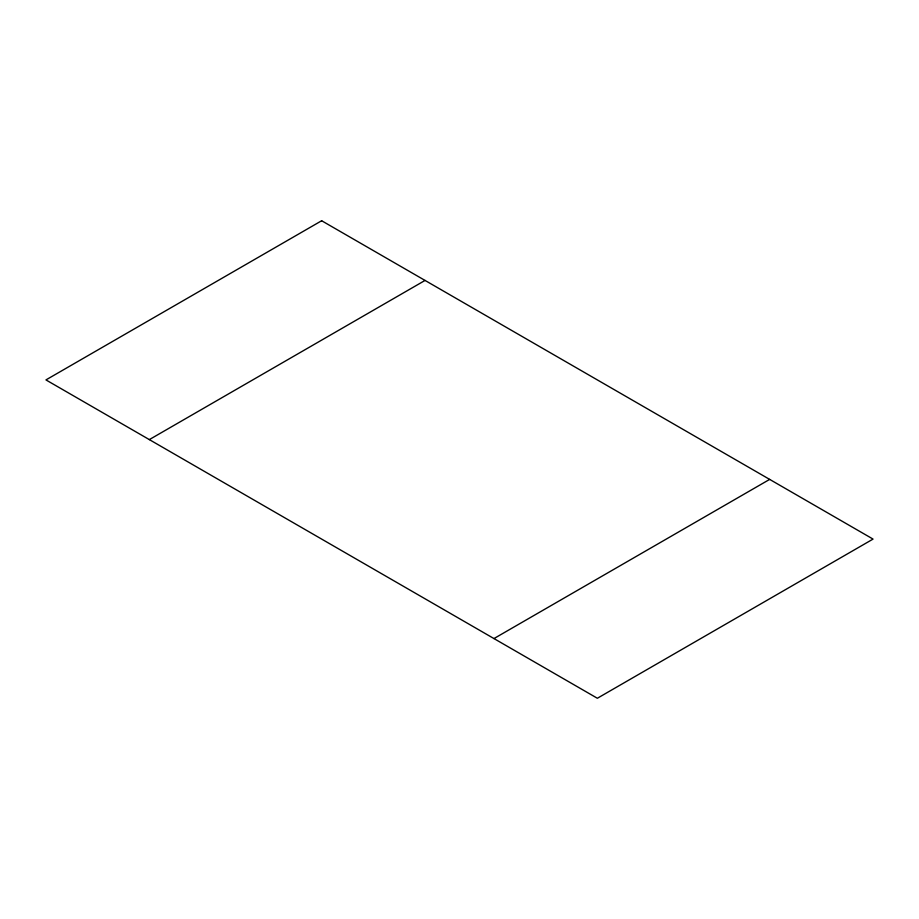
<?xml version="1.0" encoding="UTF-8"?>
<svg xmlns="http://www.w3.org/2000/svg" width="919" height="919" viewBox="0 0 919 919"><rect width="100%" height="100%" fill="white"/><g stroke="black" fill="none" stroke-linecap="round" stroke-linejoin="round"><path stroke-width="1.38" d="M149.338 439.604L425.037 280.433M493.962 638.567L769.662 479.396M321.65 220.744L45.95 379.915L597.35 698.256L873.05 539.085L321.65 220.744"/></g></svg>
